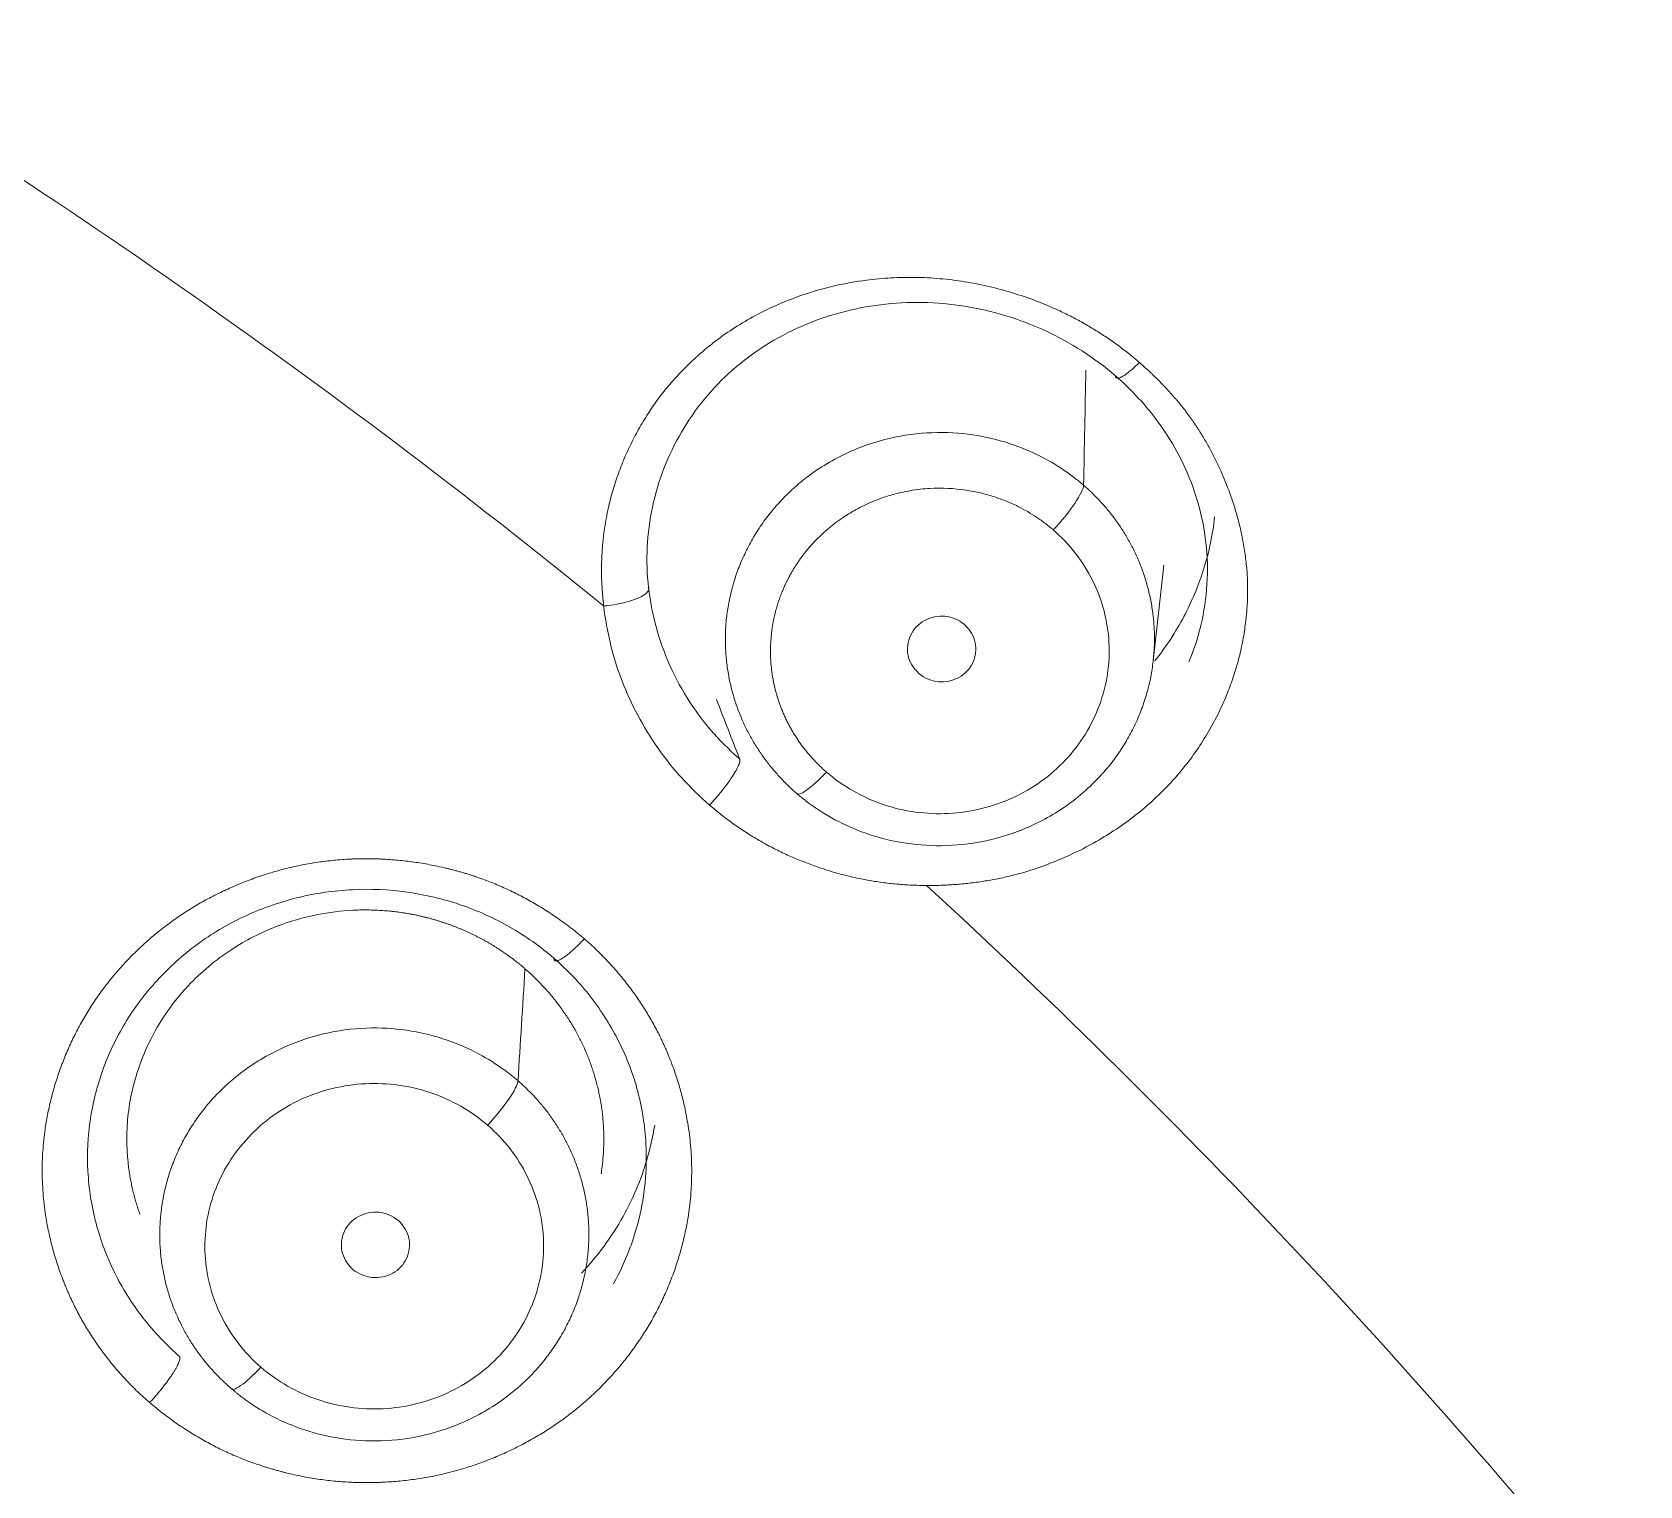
# Model space of a CAD drawing. Extents: x 19821 to 22981, y -91 to 2224.
# Drawn here: x 20772.07 to 20782.71, y 1242.32 to 1251.95 of the extents above; entities that cross this region are included whole.
import ezdxf

# ---------------------------------------------------------------- set-up
doc = ezdxf.new("R2010")
doc.units = 0
doc.header["$LTSCALE"] = 10
doc.header["$MEASUREMENT"] = 0
doc.layers.add('1', color=7, linetype='CONTINUOUS')

msp = doc.modelspace()

# ---------------------------------------------------------------- linework, layer by layer
at = {"layer": '1', "color": 7, "linetype": 'Continuous', "lineweight": 13}
for p, q in [((20779.236, 1249.671), (20779.236, 1249.671)), ((20773.381, 1242.97), (20773.381, 1242.969))]:
    msp.add_line(p, q, dxfattribs=at)
at = {"layer": '1', "color": 7, "linetype": 'Continuous', "lineweight": 18}
msp.add_line((20779.486, 1247.781), (20779.555, 1248.417), dxfattribs=at)
for centre, major_axis, ratio, start_param, end_param in [((20744.931, 1212.861), (62.577, 0), 0.961262, 0, 3.141593), ((20744.931, 1212.247), (-60.5, 0), 0.961262, 2.420581, 4.712389), ((20744.931, 1212.384), (60, 0), 0.961262, 4.72417, 7.853982), ((20744.931, 1212.384), (-59.925, 0), 0.961262, 1.570796, 4.712389), ((20778.824, 1248.734), (0.197, 0.227), 0.184669, 4.503226, 6.065109), ((20777.323, 1247.131), (-0.197, -0.227), 0.184719, 6.186434, 7.643699), ((20775.081, 1244.792), (0.196, 0.227), 0.184523, 4.502895, 6.045563), ((20773.581, 1243.191), (-0.196, -0.227), 0.184572, 6.170872, 7.643762)]:
    msp.add_ellipse(centre, major_axis=major_axis, ratio=ratio, start_param=start_param, end_param=end_param, dxfattribs=at)
at = {"layer": '1', "color": 7, "linetype": 'Continuous', "lineweight": 13}
for centre, major_axis, start_param, end_param in [((20744.931, 1212.541), (61.963, 0), 0.423959, 1.570796), ((20744.931, 1212.247), (-59.425, 0), 1.570796, 4.70194), ((20744.931, 1212.247), (-57.948, 0), 1.579187, 4.712389), ((20744.931, 1212.291), (57.403, 0), 4.721079, 7.853982), ((20744.931, 1213.073), (-47.825, 0), 4.009414, 4.158726), ((20744.931, 1213.073), (-47.825, 0), 3.799975, 3.949286)]:
    msp.add_ellipse(centre, major_axis=major_axis, ratio=0.961262, start_param=start_param, end_param=end_param, dxfattribs=at)
at = {"layer": '1', "color": 7, "linetype": 'Continuous', "lineweight": 18}
for points, knots in [([(20807.83, 1218.028), (20807.83, 1219.202), (20807.795, 1220.363), (20807.656, 1222.66), (20807.554, 1223.794), (20807.287, 1226.034), (20807.122, 1227.139), (20806.734, 1229.315), (20806.511, 1230.387), (20806.012, 1232.495), (20805.735, 1233.531), (20805.133, 1235.567), (20804.808, 1236.566), (20804.112, 1238.525), (20803.372, 1240.445), (20802.141, 1243.205), (20800.801, 1245.84), (20799.367, 1248.351), (20797.85, 1250.736), (20796.261, 1252.994), (20794.612, 1255.126), (20792.914, 1257.134), (20791.755, 1258.391), (20790.88, 1259.304), (20790.44, 1259.753), (20789.924, 1260.264), (20789.665, 1260.516), (20789.536, 1260.641), (20789.471, 1260.704), (20789.439, 1260.735), (20789.423, 1260.75), (20789.415, 1260.758), (20789.411, 1260.762), (20789.409, 1260.764), (20789.408, 1260.765), (20789.407, 1260.765), (20789.407, 1260.766), (20789.407, 1260.766), (20787.905, 1262.209), (20786.333, 1263.573), (20783.069, 1266.133), (20781.375, 1267.33), (20777.888, 1269.547), (20776.093, 1270.567), (20772.423, 1272.426), (20770.547, 1273.265), (20766.734, 1274.756), (20764.797, 1275.409), (20760.882, 1276.526), (20758.904, 1276.991), (20754.926, 1277.733), (20752.927, 1278.01), (20748.926, 1278.379), (20746.924, 1278.47), (20744.931, 1278.47)], [0, 0, 0, 0, 0.03125, 0.03125, 0.0625, 0.0625, 0.09375, 0.09375, 0.125, 0.125, 0.15625, 0.15625, 0.1875, 0.1875, 0.21875, 0.25, 0.28125, 0.3125, 0.34375, 0.375, 0.40625, 0.4375, 0.46875, 0.46875, 0.484375, 0.492187, 0.496094, 0.498047, 0.499023, 0.499512, 0.499756, 0.499878, 0.499939, 0.499969, 0.499985, 0.499992, 0.499992, 0.5, 0.5, 0.5625, 0.5625, 0.625, 0.625, 0.6875, 0.6875, 0.75, 0.75, 0.8125, 0.8125, 0.875, 0.875, 0.9375, 0.9375, 1, 1, 1, 1]), ([(20775.849, 1248.147), (20775.848, 1248.155), (20775.847, 1248.17), (20775.844, 1248.194), (20775.842, 1248.218), (20775.84, 1248.241), (20775.839, 1248.265), (20775.837, 1248.288), (20775.836, 1248.312), (20775.835, 1248.335), (20775.835, 1248.358), (20775.835, 1248.382), (20775.835, 1248.405), (20775.835, 1248.428), (20775.836, 1248.451), (20775.837, 1248.475), (20775.838, 1248.498), (20775.84, 1248.521), (20775.841, 1248.544), (20775.843, 1248.567), (20775.846, 1248.59), (20775.848, 1248.612), (20775.851, 1248.635), (20775.854, 1248.658), (20775.858, 1248.681), (20775.862, 1248.704), (20775.866, 1248.726), (20775.876, 1248.781), (20775.896, 1248.867), (20775.931, 1248.983), (20775.973, 1249.097), (20776.022, 1249.209), (20776.079, 1249.317), (20776.142, 1249.422), (20776.211, 1249.522), (20776.287, 1249.618), (20776.37, 1249.708), (20776.502, 1249.836), (20776.698, 1249.988), (20776.942, 1250.121), (20777.171, 1250.212), (20777.376, 1250.27), (20777.57, 1250.305), (20777.749, 1250.321), (20777.912, 1250.325), (20778.074, 1250.316), (20778.237, 1250.296), (20778.397, 1250.264), (20778.555, 1250.222), (20778.708, 1250.17), (20778.822, 1250.122), (20778.899, 1250.086), (20778.94, 1250.065), (20778.981, 1250.044), (20779.021, 1250.022), (20779.06, 1249.999), (20779.099, 1249.976), (20779.138, 1249.952), (20779.176, 1249.926), (20779.214, 1249.9), (20779.251, 1249.874), (20779.288, 1249.846), (20779.324, 1249.818), (20779.359, 1249.789), (20779.383, 1249.769), (20779.394, 1249.759)], [0, 0, 0, 0, 0.004808, 0.009602, 0.014384, 0.019154, 0.023912, 0.02866, 0.033398, 0.038126, 0.042845, 0.047557, 0.05226, 0.056957, 0.061648, 0.066333, 0.071014, 0.07569, 0.080363, 0.085032, 0.0897, 0.094366, 0.099031, 0.103696, 0.108362, 0.113029, 0.117698, 0.122369, 0.146918, 0.171464, 0.196094, 0.220898, 0.245964, 0.270767, 0.295482, 0.320205, 0.345031, 0.370057, 0.431928, 0.494712, 0.536844, 0.578841, 0.621121, 0.653054, 0.684794, 0.716518, 0.748402, 0.780162, 0.811677, 0.843107, 0.874609, 0.883533, 0.892446, 0.901353, 0.910257, 0.919161, 0.928071, 0.93699, 0.945922, 0.954871, 0.96384, 0.972834, 0.981856, 0.99091, 1, 1, 1, 1]), ([(20776.146, 1248.268), (20776.136, 1248.358), (20776.133, 1248.447), (20776.142, 1248.626), (20776.153, 1248.715), (20776.19, 1248.89), (20776.216, 1248.975), (20776.28, 1249.142), (20776.319, 1249.222), (20776.409, 1249.376), (20776.46, 1249.449), (20776.573, 1249.586), (20776.636, 1249.651), (20776.77, 1249.769), (20776.842, 1249.823), (20776.994, 1249.919), (20777.074, 1249.962), (20777.239, 1250.035), (20777.325, 1250.065), (20777.501, 1250.113), (20777.592, 1250.131), (20777.774, 1250.153), (20777.867, 1250.158), (20778.052, 1250.155), (20778.145, 1250.147), (20778.329, 1250.117), (20778.42, 1250.096), (20778.599, 1250.042), (20778.686, 1250.009), (20778.855, 1249.931), (20778.937, 1249.886), (20779.092, 1249.786), (20779.166, 1249.731), (20779.236, 1249.671)], [0, 0, 0, 0, 0.0625, 0.0625, 0.125, 0.125, 0.1875, 0.1875, 0.25, 0.25, 0.3125, 0.3125, 0.375, 0.375, 0.4375, 0.4375, 0.5, 0.5, 0.5625, 0.5625, 0.625, 0.625, 0.6875, 0.6875, 0.75, 0.75, 0.8125, 0.8125, 0.875, 0.875, 0.9375, 0.9375, 1, 1, 1, 1]), ([(20779.394, 1249.759), (20779.401, 1249.754), (20779.413, 1249.743), (20779.431, 1249.727), (20779.449, 1249.71), (20779.467, 1249.694), (20779.484, 1249.677), (20779.501, 1249.661), (20779.518, 1249.644), (20779.535, 1249.627), (20779.551, 1249.61), (20779.567, 1249.593), (20779.583, 1249.576), (20779.599, 1249.559), (20779.614, 1249.542), (20779.629, 1249.524), (20779.644, 1249.507), (20779.659, 1249.489), (20779.673, 1249.472), (20779.687, 1249.454), (20779.701, 1249.436), (20779.714, 1249.418), (20779.728, 1249.4), (20779.741, 1249.382), (20779.753, 1249.364), (20779.766, 1249.345), (20779.778, 1249.327), (20779.8, 1249.293), (20779.831, 1249.242), (20779.87, 1249.173), (20779.906, 1249.101), (20779.951, 1249.002), (20780.001, 1248.876), (20780.044, 1248.738), (20780.073, 1248.617), (20780.091, 1248.515), (20780.104, 1248.413), (20780.111, 1248.311), (20780.111, 1248.209), (20780.105, 1248.103), (20780.095, 1248.018), (20780.087, 1247.966), (20780.085, 1247.953)], [0, 0, 0, 0, 0.011628, 0.023206, 0.034735, 0.046216, 0.057651, 0.06904, 0.080385, 0.091687, 0.102947, 0.114167, 0.125347, 0.13649, 0.147596, 0.158667, 0.169705, 0.180709, 0.191683, 0.202627, 0.213543, 0.224432, 0.235295, 0.246135, 0.256951, 0.267747, 0.278523, 0.289281, 0.327287, 0.365992, 0.405449, 0.445708, 0.527314, 0.608626, 0.661648, 0.71406, 0.765999, 0.817608, 0.86903, 0.92041, 0.979314, 1, 1, 1, 1]), ([(20779.236, 1249.671), (20779.344, 1249.577), (20779.562, 1249.341), (20779.793, 1248.894), (20779.876, 1248.358), (20779.803, 1247.979), (20779.728, 1247.792), (20779.722, 1247.778)], [0, 0, 0, 0, 0.196384, 0.440908, 0.707704, 0.97828, 1, 1, 1, 1]), ([(20779.025, 1248.947), (20779.02, 1248.951), (20779.012, 1248.958), (20778.999, 1248.969), (20778.986, 1248.98), (20778.972, 1248.99), (20778.91, 1249.038), (20778.787, 1249.119), (20778.585, 1249.212), (20778.351, 1249.278), (20778.087, 1249.304), (20777.804, 1249.28), (20777.512, 1249.195), (20777.229, 1249.041), (20777.05, 1248.881), (20776.953, 1248.765), (20776.918, 1248.72), (20776.885, 1248.673), (20776.854, 1248.626), (20776.826, 1248.578), (20776.8, 1248.529), (20776.776, 1248.479), (20776.754, 1248.43), (20776.735, 1248.38), (20776.718, 1248.33), (20776.702, 1248.28), (20776.69, 1248.229), (20776.679, 1248.179), (20776.67, 1248.129), (20776.663, 1248.079), (20776.658, 1248.03), (20776.655, 1247.981), (20776.654, 1247.932), (20776.655, 1247.884), (20776.657, 1247.837), (20776.661, 1247.79), (20776.667, 1247.743), (20776.674, 1247.698), (20776.682, 1247.653), (20776.692, 1247.609), (20776.704, 1247.566), (20776.716, 1247.524), (20776.73, 1247.482), (20776.745, 1247.442), (20776.762, 1247.402), (20776.779, 1247.364), (20776.797, 1247.326), (20776.816, 1247.29), (20776.836, 1247.254), (20776.857, 1247.22), (20776.879, 1247.186), (20776.901, 1247.154), (20776.924, 1247.123), (20776.947, 1247.092), (20776.971, 1247.063), (20776.996, 1247.035), (20777.021, 1247.008), (20777.046, 1246.981), (20777.071, 1246.956), (20777.097, 1246.932), (20777.115, 1246.917), (20777.124, 1246.909)], [0, 0, 0, 0, 0.003868, 0.007742, 0.011622, 0.015507, 0.019397, 0.06511, 0.115266, 0.16986, 0.228891, 0.292354, 0.360244, 0.432556, 0.509282, 0.522646, 0.535891, 0.549015, 0.562019, 0.574904, 0.587668, 0.600313, 0.612837, 0.625242, 0.637526, 0.649691, 0.661736, 0.673661, 0.685466, 0.697151, 0.708716, 0.720162, 0.731487, 0.742693, 0.753779, 0.764745, 0.775591, 0.786318, 0.796924, 0.807411, 0.817779, 0.828026, 0.838154, 0.848162, 0.858051, 0.867819, 0.877469, 0.886998, 0.896408, 0.905698, 0.914869, 0.92392, 0.932851, 0.941663, 0.950356, 0.958928, 0.967382, 0.975716, 0.98393, 0.992025, 1, 1, 1, 1]), ([(20777.124, 1246.909), (20777.128, 1246.905), (20777.137, 1246.898), (20777.15, 1246.887), (20777.163, 1246.876), (20777.176, 1246.866), (20777.237, 1246.818), (20777.359, 1246.738), (20777.559, 1246.645), (20777.793, 1246.579), (20778.056, 1246.552), (20778.34, 1246.575), (20778.633, 1246.66), (20778.918, 1246.814), (20779.098, 1246.975), (20779.196, 1247.091), (20779.231, 1247.137), (20779.264, 1247.184), (20779.295, 1247.231), (20779.323, 1247.279), (20779.349, 1247.328), (20779.373, 1247.378), (20779.395, 1247.428), (20779.414, 1247.478), (20779.431, 1247.528), (20779.446, 1247.578), (20779.459, 1247.629), (20779.47, 1247.679), (20779.479, 1247.729), (20779.485, 1247.779), (20779.49, 1247.828), (20779.493, 1247.877), (20779.494, 1247.926), (20779.494, 1247.974), (20779.491, 1248.022), (20779.487, 1248.069), (20779.481, 1248.115), (20779.474, 1248.161), (20779.465, 1248.205), (20779.455, 1248.249), (20779.444, 1248.292), (20779.431, 1248.335), (20779.417, 1248.376), (20779.402, 1248.416), (20779.386, 1248.456), (20779.368, 1248.494), (20779.35, 1248.532), (20779.331, 1248.568), (20779.311, 1248.603), (20779.29, 1248.638), (20779.269, 1248.671), (20779.247, 1248.703), (20779.224, 1248.734), (20779.2, 1248.765), (20779.176, 1248.794), (20779.152, 1248.822), (20779.127, 1248.849), (20779.102, 1248.875), (20779.077, 1248.9), (20779.051, 1248.924), (20779.033, 1248.94), (20779.025, 1248.947)], [0, 0, 0, 0, 0.003921, 0.007817, 0.011689, 0.015536, 0.019358, 0.064573, 0.114371, 0.16875, 0.227711, 0.291254, 0.359377, 0.43208, 0.50936, 0.522766, 0.53605, 0.549213, 0.562254, 0.575174, 0.587972, 0.600648, 0.613202, 0.625635, 0.637946, 0.650136, 0.662203, 0.674149, 0.685973, 0.697676, 0.709256, 0.720715, 0.732052, 0.743267, 0.75436, 0.765331, 0.776181, 0.786908, 0.797514, 0.807998, 0.81836, 0.8286, 0.838718, 0.848715, 0.858589, 0.868342, 0.877972, 0.887481, 0.896868, 0.906133, 0.915276, 0.924297, 0.933196, 0.941973, 0.950628, 0.959162, 0.967573, 0.975863, 0.98403, 0.992076, 1, 1, 1, 1]), ([(20779.497, 1247.785), (20779.543, 1247.843), (20779.652, 1247.997), (20779.781, 1248.255), (20779.86, 1248.518), (20779.886, 1248.677), (20779.892, 1248.738)], [0, 0, 0, 0, 0.210453, 0.535238, 0.823672, 1, 1, 1, 1]), ([(20776.274, 1247.784), (20776.238, 1247.868), (20776.184, 1248.027), (20776.155, 1248.193), (20776.146, 1248.268)], [0, 0, 0, 0, 0.543421, 1, 1, 1, 1]), ([(20776.55, 1246.829), (20776.418, 1246.943), (20776.191, 1247.194), (20775.948, 1247.65), (20775.869, 1247.976), (20775.849, 1248.147)], [0, 0, 0, 0, 0.333339, 0.666678, 1, 1, 1, 1]), ([(20772.622, 1243.715), (20772.619, 1243.721), (20772.616, 1243.727), (20772.561, 1243.838), (20772.519, 1243.948), (20772.46, 1244.173), (20772.442, 1244.289), (20772.429, 1244.521), (20772.435, 1244.638), (20772.47, 1244.867), (20772.499, 1244.981), (20772.58, 1245.2), (20772.632, 1245.305), (20772.755, 1245.505), (20772.828, 1245.599), (20772.99, 1245.771), (20773.079, 1245.85), (20773.273, 1245.989), (20773.377, 1246.049), (20773.596, 1246.149), (20773.71, 1246.189), (20773.945, 1246.246), (20774.065, 1246.263), (20774.307, 1246.275), (20774.428, 1246.27), (20774.668, 1246.236), (20774.786, 1246.208), (20775.014, 1246.131), (20775.124, 1246.081), (20775.332, 1245.962), (20775.43, 1245.893), (20775.52, 1245.815)], [0, 0, 0, 0, 0.004161, 0.004161, 0.075293, 0.075293, 0.146424, 0.146424, 0.217555, 0.217555, 0.288687, 0.288687, 0.359818, 0.359818, 0.430949, 0.430949, 0.502081, 0.502081, 0.573212, 0.573212, 0.644343, 0.644343, 0.715475, 0.715475, 0.786606, 0.786606, 0.857737, 0.857737, 0.928869, 0.928869, 1, 1, 1, 1]), ([(20772.78, 1244.12), (20772.776, 1244.131), (20772.768, 1244.154), (20772.757, 1244.189), (20772.746, 1244.227), (20772.736, 1244.265), (20772.727, 1244.303), (20772.719, 1244.342), (20772.712, 1244.38), (20772.706, 1244.419), (20772.702, 1244.459), (20772.698, 1244.498), (20772.693, 1244.573), (20772.692, 1244.691), (20772.709, 1244.858), (20772.752, 1245.042), (20772.826, 1245.239), (20772.939, 1245.442), (20773.118, 1245.668), (20773.366, 1245.876), (20773.663, 1246.028), (20773.938, 1246.108), (20774.118, 1246.13), (20774.212, 1246.134), (20774.234, 1246.135), (20774.256, 1246.135), (20774.278, 1246.135), (20774.3, 1246.135), (20774.322, 1246.134), (20774.344, 1246.134), (20774.365, 1246.132), (20774.387, 1246.131), (20774.409, 1246.129), (20774.431, 1246.127), (20774.452, 1246.125), (20774.474, 1246.123), (20774.496, 1246.12), (20774.517, 1246.117), (20774.539, 1246.113), (20774.56, 1246.11), (20774.581, 1246.106), (20774.602, 1246.102), (20774.623, 1246.097), (20774.644, 1246.092), (20774.665, 1246.087), (20774.686, 1246.082), (20774.707, 1246.077), (20774.727, 1246.071), (20774.748, 1246.065), (20774.768, 1246.058), (20774.789, 1246.052), (20774.809, 1246.045), (20774.829, 1246.038), (20774.849, 1246.03), (20774.868, 1246.023), (20774.888, 1246.015), (20774.908, 1246.007), (20774.927, 1245.999), (20774.946, 1245.99), (20774.965, 1245.981), (20774.984, 1245.972), (20775.003, 1245.963), (20775.022, 1245.953), (20775.04, 1245.944), (20775.058, 1245.934), (20775.077, 1245.923), (20775.095, 1245.913), (20775.112, 1245.902), (20775.13, 1245.891), (20775.148, 1245.88), (20775.165, 1245.869), (20775.182, 1245.858), (20775.199, 1245.846), (20775.216, 1245.834), (20775.232, 1245.822), (20775.249, 1245.81), (20775.265, 1245.797), (20775.281, 1245.785), (20775.297, 1245.772), (20775.313, 1245.759), (20775.323, 1245.75), (20775.328, 1245.746)], [0, 0, 0, 0, 0.008437, 0.018169, 0.027922, 0.037695, 0.047488, 0.057302, 0.067136, 0.076991, 0.086866, 0.096762, 0.106677, 0.143243, 0.185052, 0.232097, 0.284373, 0.341872, 0.404585, 0.496524, 0.576766, 0.64531, 0.702153, 0.707456, 0.712753, 0.718044, 0.723329, 0.728609, 0.733882, 0.739149, 0.744411, 0.749667, 0.754916, 0.76016, 0.765398, 0.77063, 0.775856, 0.781076, 0.78629, 0.791498, 0.796701, 0.801897, 0.807088, 0.812273, 0.817452, 0.822625, 0.827792, 0.832953, 0.838108, 0.843258, 0.848402, 0.853539, 0.858671, 0.863797, 0.868918, 0.874032, 0.879141, 0.884243, 0.88934, 0.894431, 0.899516, 0.904596, 0.909669, 0.914737, 0.919799, 0.924855, 0.929905, 0.93495, 0.939988, 0.945021, 0.950048, 0.95507, 0.960085, 0.965095, 0.970098, 0.975097, 0.980089, 0.985075, 0.990056, 0.995031, 1, 1, 1, 1]), ([(20775.52, 1245.815), (20775.61, 1245.737), (20775.692, 1245.651), (20775.836, 1245.464), (20775.899, 1245.364), (20776.003, 1245.155), (20776.045, 1245.045), (20776.104, 1244.819), (20776.122, 1244.704), (20776.135, 1244.472), (20776.129, 1244.355), (20776.1, 1244.162), (20776.083, 1244.085), (20776.06, 1244.009)], [0, 0, 0, 0, 0.176025, 0.176025, 0.352051, 0.352051, 0.528076, 0.528076, 0.704102, 0.704102, 0.880127, 0.880127, 1, 1, 1, 1]), ([(20775.328, 1245.746), (20775.338, 1245.737), (20775.357, 1245.72), (20775.385, 1245.694), (20775.412, 1245.668), (20775.438, 1245.64), (20775.464, 1245.612), (20775.49, 1245.584), (20775.514, 1245.554), (20775.538, 1245.524), (20775.561, 1245.494), (20775.583, 1245.462), (20775.605, 1245.431), (20775.626, 1245.398), (20775.646, 1245.365), (20775.665, 1245.332), (20775.683, 1245.298), (20775.701, 1245.263), (20775.717, 1245.228), (20775.733, 1245.192), (20775.748, 1245.156), (20775.762, 1245.12), (20775.774, 1245.083), (20775.786, 1245.046), (20775.797, 1245.008), (20775.807, 1244.971), (20775.816, 1244.932), (20775.824, 1244.894), (20775.831, 1244.855), (20775.837, 1244.816), (20775.842, 1244.777), (20775.845, 1244.737), (20775.85, 1244.67), (20775.851, 1244.568), (20775.843, 1244.465), (20775.834, 1244.403), (20775.832, 1244.387)], [0, 0, 0, 0, 0.024755, 0.049564, 0.074427, 0.099344, 0.124315, 0.14934, 0.174418, 0.199551, 0.224738, 0.249979, 0.275275, 0.300624, 0.326028, 0.351486, 0.376999, 0.402566, 0.428188, 0.453864, 0.479595, 0.505381, 0.531221, 0.557116, 0.583066, 0.609071, 0.63513, 0.661245, 0.687415, 0.71364, 0.73992, 0.766255, 0.792645, 0.875332, 0.968207, 1, 1, 1, 1]), ([(20775.281, 1245.004), (20775.277, 1245.008), (20775.268, 1245.016), (20775.255, 1245.027), (20775.242, 1245.038), (20775.228, 1245.048), (20775.166, 1245.096), (20775.042, 1245.177), (20774.839, 1245.271), (20774.604, 1245.336), (20774.341, 1245.362), (20774.058, 1245.338), (20773.766, 1245.252), (20773.484, 1245.098), (20773.306, 1244.939), (20773.209, 1244.824), (20773.174, 1244.778), (20773.141, 1244.732), (20773.111, 1244.684), (20773.082, 1244.636), (20773.056, 1244.588), (20773.032, 1244.538), (20773.011, 1244.489), (20772.991, 1244.439), (20772.974, 1244.389), (20772.959, 1244.339), (20772.946, 1244.288), (20772.935, 1244.238), (20772.927, 1244.188), (20772.92, 1244.139), (20772.915, 1244.089), (20772.912, 1244.04), (20772.911, 1243.992), (20772.911, 1243.944), (20772.914, 1243.896), (20772.918, 1243.849), (20772.923, 1243.803), (20772.931, 1243.758), (20772.939, 1243.713), (20772.949, 1243.669), (20772.961, 1243.626), (20772.973, 1243.584), (20772.987, 1243.542), (20773.002, 1243.502), (20773.019, 1243.462), (20773.036, 1243.424), (20773.054, 1243.387), (20773.073, 1243.35), (20773.093, 1243.315), (20773.114, 1243.28), (20773.136, 1243.247), (20773.158, 1243.214), (20773.181, 1243.183), (20773.204, 1243.153), (20773.228, 1243.124), (20773.253, 1243.095), (20773.278, 1243.068), (20773.303, 1243.042), (20773.329, 1243.017), (20773.354, 1242.993), (20773.372, 1242.977), (20773.381, 1242.969)], [0, 0, 0, 0, 0.003927, 0.007866, 0.011819, 0.015784, 0.019761, 0.065641, 0.115909, 0.170562, 0.229596, 0.293008, 0.360794, 0.432949, 0.509466, 0.522824, 0.536063, 0.549181, 0.56218, 0.575059, 0.587818, 0.600457, 0.612977, 0.625376, 0.637656, 0.649816, 0.661856, 0.673777, 0.685577, 0.697258, 0.708819, 0.72026, 0.731582, 0.742784, 0.753866, 0.764828, 0.775671, 0.786394, 0.796997, 0.80748, 0.817844, 0.828089, 0.838213, 0.848218, 0.858103, 0.867869, 0.877515, 0.887041, 0.896448, 0.905735, 0.914902, 0.92395, 0.932878, 0.941687, 0.950376, 0.958946, 0.967396, 0.975726, 0.983937, 0.992028, 1, 1, 1, 1]), ([(20773.381, 1242.969), (20773.385, 1242.966), (20773.394, 1242.958), (20773.407, 1242.947), (20773.421, 1242.936), (20773.434, 1242.925), (20773.495, 1242.878), (20773.617, 1242.798), (20773.816, 1242.705), (20774.049, 1242.639), (20774.312, 1242.611), (20774.596, 1242.634), (20774.89, 1242.719), (20775.175, 1242.873), (20775.356, 1243.034), (20775.453, 1243.15), (20775.488, 1243.196), (20775.521, 1243.242), (20775.552, 1243.29), (20775.58, 1243.338), (20775.606, 1243.387), (20775.63, 1243.436), (20775.652, 1243.486), (20775.671, 1243.536), (20775.688, 1243.586), (20775.703, 1243.636), (20775.716, 1243.687), (20775.727, 1243.737), (20775.736, 1243.787), (20775.742, 1243.837), (20775.747, 1243.886), (20775.75, 1243.935), (20775.751, 1243.984), (20775.751, 1244.032), (20775.748, 1244.08), (20775.744, 1244.126), (20775.738, 1244.173), (20775.731, 1244.218), (20775.722, 1244.263), (20775.712, 1244.307), (20775.701, 1244.35), (20775.688, 1244.392), (20775.674, 1244.433), (20775.659, 1244.474), (20775.643, 1244.513), (20775.625, 1244.551), (20775.607, 1244.589), (20775.588, 1244.625), (20775.568, 1244.661), (20775.547, 1244.695), (20775.526, 1244.728), (20775.503, 1244.76), (20775.481, 1244.792), (20775.457, 1244.822), (20775.433, 1244.851), (20775.409, 1244.879), (20775.384, 1244.906), (20775.359, 1244.932), (20775.333, 1244.957), (20775.308, 1244.981), (20775.29, 1244.997), (20775.281, 1245.004)], [0, 0, 0, 0, 0.004015, 0.007996, 0.011942, 0.015855, 0.019734, 0.064711, 0.114332, 0.168596, 0.227502, 0.291049, 0.359234, 0.432056, 0.509512, 0.522904, 0.536174, 0.549324, 0.562352, 0.575259, 0.588045, 0.600709, 0.613253, 0.625675, 0.637976, 0.650156, 0.662214, 0.674151, 0.685967, 0.697662, 0.709235, 0.720687, 0.732018, 0.743227, 0.754315, 0.765282, 0.776127, 0.786851, 0.797454, 0.807935, 0.818295, 0.828533, 0.838651, 0.848646, 0.858521, 0.868274, 0.877905, 0.887415, 0.896804, 0.906072, 0.915218, 0.924242, 0.933145, 0.941927, 0.950588, 0.959127, 0.967544, 0.97584, 0.984015, 0.992068, 1, 1, 1, 1]), ([(20775.702, 1243.73), (20775.702, 1243.73), (20775.809, 1243.844), (20775.983, 1244.081), (20776.127, 1244.423), (20776.174, 1244.632), (20776.187, 1244.71)], [0, 0, 0, 0, 0.000008, 0.418876, 0.784001, 1, 1, 1, 1])]:
    msp.add_open_spline(points, degree=3, knots=knots, dxfattribs=at)
at = {"layer": '1', "color": 7, "linetype": 'Continuous', "lineweight": 13}
for points, degree in [([(20779.04, 1249.708), (20779.035, 1249.455), (20779.03, 1249.201), (20779.025, 1248.947)], 3), ([(20776.749, 1247.134), (20776.723, 1247.2), (20776.672, 1247.331), (20776.621, 1247.462), (20776.595, 1247.528)], 3), ([(20777.986, 1246.297), (20777.59, 1246.298), (20776.845, 1246.574), (20776.55, 1246.829)], 2), ([(20775.328, 1245.746), (20775.313, 1245.499), (20775.297, 1245.251), (20775.282, 1245.004)], 3)]:
    msp.add_open_spline(points, degree=degree, dxfattribs=at)
for points, degree, knots in [([(20779.394, 1249.759), (20779.391, 1249.755), (20779.37, 1249.735), (20779.343, 1249.711), (20779.317, 1249.691), (20779.301, 1249.678), (20779.285, 1249.669), (20779.266, 1249.658), (20779.246, 1249.652), (20779.237, 1249.659), (20779.236, 1249.668), (20779.236, 1249.671)], 3, [0, 0, 0, 0, 0.039631, 0.219096, 0.308828, 0.398561, 0.488293, 0.578026, 0.75749, 0.936955, 1, 1, 1, 1]), ([(20777.323, 1247.048), (20777.319, 1247.052), (20777.31, 1247.059), (20777.298, 1247.07), (20777.286, 1247.082), (20777.274, 1247.093), (20777.262, 1247.105), (20777.251, 1247.116), (20777.24, 1247.128), (20777.229, 1247.14), (20777.218, 1247.152), (20777.208, 1247.164), (20777.198, 1247.176), (20777.188, 1247.188), (20777.178, 1247.201), (20777.168, 1247.213), (20777.159, 1247.225), (20777.15, 1247.238), (20777.141, 1247.251), (20777.133, 1247.263), (20777.124, 1247.276), (20777.116, 1247.289), (20777.108, 1247.301), (20777.1, 1247.314), (20777.093, 1247.327), (20777.085, 1247.34), (20777.078, 1247.353), (20777.072, 1247.366), (20777.065, 1247.379), (20777.058, 1247.392), (20777.052, 1247.405), (20777.046, 1247.418), (20777.04, 1247.431), (20777.035, 1247.444), (20777.029, 1247.457), (20777.024, 1247.47), (20777.019, 1247.483), (20777.015, 1247.496), (20777.01, 1247.509), (20777.006, 1247.522), (20777.001, 1247.535), (20776.997, 1247.548), (20776.994, 1247.561), (20776.99, 1247.573), (20776.986, 1247.586), (20776.983, 1247.599), (20776.98, 1247.612), (20776.977, 1247.625), (20776.975, 1247.637), (20776.972, 1247.65), (20776.97, 1247.663), (20776.967, 1247.675), (20776.965, 1247.688), (20776.963, 1247.7), (20776.962, 1247.713), (20776.96, 1247.725), (20776.959, 1247.737), (20776.958, 1247.75), (20776.956, 1247.762), (20776.955, 1247.774), (20776.955, 1247.786), (20776.954, 1247.798), (20776.953, 1247.81), (20776.953, 1247.822), (20776.953, 1247.834), (20776.953, 1247.845), (20776.953, 1247.857), (20776.953, 1247.869), (20776.953, 1247.88), (20776.954, 1247.892), (20776.954, 1247.903), (20776.955, 1247.914), (20776.956, 1247.925), (20776.957, 1247.937), (20776.958, 1247.948), (20776.959, 1247.958), (20776.96, 1247.969), (20776.961, 1247.98), (20776.963, 1247.991), (20776.964, 1248.001), (20776.966, 1248.012), (20776.967, 1248.022), (20776.969, 1248.033), (20776.971, 1248.043), (20776.973, 1248.053), (20776.975, 1248.063), (20776.977, 1248.073), (20776.98, 1248.083), (20776.982, 1248.093), (20776.984, 1248.103), (20776.987, 1248.112), (20776.989, 1248.122), (20776.992, 1248.131), (20776.995, 1248.14), (20776.997, 1248.15), (20777, 1248.159), (20777.003, 1248.168), (20777.006, 1248.177), (20777.009, 1248.186), (20777.012, 1248.194), (20777.015, 1248.203), (20777.018, 1248.212), (20777.022, 1248.22), (20777.025, 1248.229), (20777.028, 1248.237), (20777.031, 1248.245), (20777.035, 1248.253), (20777.038, 1248.261), (20777.042, 1248.269), (20777.045, 1248.277), (20777.049, 1248.285), (20777.052, 1248.292), (20777.056, 1248.3), (20777.059, 1248.307), (20777.063, 1248.315), (20777.067, 1248.322), (20777.07, 1248.329), (20777.074, 1248.336), (20777.078, 1248.343), (20777.081, 1248.35), (20777.085, 1248.357), (20777.089, 1248.364), (20777.093, 1248.37), (20777.097, 1248.377), (20777.1, 1248.383), (20777.104, 1248.39), (20777.108, 1248.396), (20777.112, 1248.402), (20777.116, 1248.408), (20777.119, 1248.414), (20777.123, 1248.42), (20777.127, 1248.426), (20777.131, 1248.432), (20777.135, 1248.437), (20777.139, 1248.443), (20777.142, 1248.448), (20777.146, 1248.454), (20777.15, 1248.459), (20777.154, 1248.464), (20777.157, 1248.469), (20777.161, 1248.475), (20777.165, 1248.48), (20777.169, 1248.485), (20777.172, 1248.489), (20777.176, 1248.494), (20777.18, 1248.499), (20777.183, 1248.503), (20777.187, 1248.508), (20777.191, 1248.512), (20777.194, 1248.517), (20777.198, 1248.521), (20777.201, 1248.525), (20777.205, 1248.53), (20777.208, 1248.534), (20777.212, 1248.538), (20777.215, 1248.542), (20777.219, 1248.545), (20777.222, 1248.549), (20777.225, 1248.553), (20777.229, 1248.557), (20777.232, 1248.56), (20777.235, 1248.564), (20777.272, 1248.603), (20777.34, 1248.667), (20777.44, 1248.74), (20777.521, 1248.787), (20777.601, 1248.828), (20777.687, 1248.863), (20777.783, 1248.892), (20777.868, 1248.91), (20777.942, 1248.921), (20778.066, 1248.931), (20778.225, 1248.923), (20778.379, 1248.888), (20778.474, 1248.857), (20778.535, 1248.833), (20778.596, 1248.805), (20778.656, 1248.772), (20778.715, 1248.735), (20778.76, 1248.703), (20778.791, 1248.679), (20778.808, 1248.664), (20778.819, 1248.655), (20778.824, 1248.651)], 3, [0, 0, 0, 0, 0.004832, 0.009642, 0.014431, 0.019198, 0.023943, 0.028666, 0.033368, 0.038049, 0.042707, 0.047344, 0.051959, 0.056553, 0.061125, 0.065675, 0.070204, 0.074711, 0.079196, 0.08366, 0.088102, 0.092522, 0.096921, 0.101298, 0.105653, 0.109987, 0.114299, 0.11859, 0.122858, 0.127105, 0.131331, 0.135535, 0.139717, 0.143877, 0.148016, 0.152133, 0.156228, 0.160302, 0.164354, 0.168385, 0.172394, 0.176381, 0.180346, 0.18429, 0.188212, 0.192113, 0.195992, 0.199849, 0.203684, 0.207498, 0.21129, 0.215061, 0.21881, 0.222537, 0.226243, 0.229927, 0.233589, 0.237229, 0.240848, 0.244446, 0.248021, 0.251575, 0.255107, 0.258618, 0.262107, 0.265574, 0.26902, 0.272444, 0.275846, 0.279227, 0.282586, 0.285923, 0.289239, 0.292533, 0.295805, 0.299056, 0.302285, 0.305492, 0.308678, 0.311842, 0.314984, 0.318105, 0.321204, 0.324282, 0.327337, 0.330371, 0.333384, 0.336374, 0.339344, 0.342291, 0.345217, 0.348121, 0.351003, 0.353864, 0.356703, 0.359521, 0.362316, 0.365091, 0.367843, 0.370574, 0.373283, 0.375971, 0.378636, 0.381281, 0.383903, 0.386504, 0.389083, 0.391641, 0.394176, 0.396691, 0.399183, 0.401654, 0.404103, 0.406531, 0.408937, 0.411321, 0.413684, 0.416024, 0.418344, 0.420641, 0.422917, 0.425172, 0.427404, 0.429615, 0.431804, 0.433972, 0.436118, 0.438242, 0.440345, 0.442426, 0.444485, 0.446523, 0.448539, 0.450533, 0.452506, 0.454457, 0.456386, 0.458294, 0.46018, 0.462045, 0.463887, 0.465708, 0.467508, 0.469286, 0.471042, 0.472776, 0.474489, 0.47618, 0.477849, 0.479497, 0.481123, 0.482728, 0.484311, 0.485872, 0.487411, 0.488929, 0.490425, 0.4919, 0.493353, 0.494784, 0.496194, 0.497581, 0.498948, 0.543054, 0.578533, 0.605381, 0.623592, 0.655956, 0.684566, 0.709417, 0.730505, 0.747828, 0.815777, 0.864408, 0.88261, 0.901287, 0.920436, 0.940057, 0.960147, 0.980706, 0.987795, 0.994227, 1, 1, 1, 1]), ([(20778.824, 1248.651), (20778.879, 1248.604), (20778.928, 1248.551), (20779.016, 1248.438), (20779.054, 1248.378), (20779.117, 1248.25), (20779.142, 1248.184), (20779.178, 1248.047), (20779.189, 1247.977), (20779.197, 1247.836), (20779.193, 1247.765), (20779.172, 1247.626), (20779.154, 1247.557), (20779.105, 1247.424), (20779.074, 1247.36), (20778.999, 1247.238), (20778.955, 1247.181), (20778.857, 1247.077), (20778.803, 1247.029), (20778.685, 1246.944), (20778.622, 1246.908), (20778.49, 1246.847), (20778.42, 1246.823), (20778.278, 1246.788), (20778.205, 1246.777), (20778.059, 1246.77), (20777.985, 1246.773), (20777.84, 1246.793), (20777.768, 1246.81), (20777.63, 1246.857), (20777.563, 1246.887), (20777.437, 1246.959), (20777.377, 1247.001), (20777.323, 1247.048)], 3, [0, 0, 0, 0, 0.0625, 0.0625, 0.125, 0.125, 0.1875, 0.1875, 0.25, 0.25, 0.3125, 0.3125, 0.375, 0.375, 0.4375, 0.4375, 0.5, 0.5, 0.5625, 0.5625, 0.625, 0.625, 0.6875, 0.6875, 0.75, 0.75, 0.8125, 0.8125, 0.875, 0.875, 0.9375, 0.9375, 1, 1, 1, 1]), ([(20775.849, 1248.147), (20775.859, 1248.148), (20775.895, 1248.152), (20775.957, 1248.162), (20776.011, 1248.176), (20776.048, 1248.188), (20776.071, 1248.197), (20776.091, 1248.206), (20776.116, 1248.219), (20776.14, 1248.238), (20776.149, 1248.256), (20776.147, 1248.266), (20776.146, 1248.268)], 3, [0, 0, 0, 0, 0.050555, 0.200048, 0.34954, 0.424286, 0.499032, 0.573778, 0.648525, 0.798017, 0.947509, 1, 1, 1, 1]), ([(20780.085, 1247.953), (20780.081, 1247.928), (20780.069, 1247.866), (20780.044, 1247.766), (20780.009, 1247.654), (20779.964, 1247.535), (20779.906, 1247.411), (20779.835, 1247.284), (20779.755, 1247.162), (20779.664, 1247.046), (20779.564, 1246.935), (20779.454, 1246.831), (20779.336, 1246.735), (20779.21, 1246.647), (20779.075, 1246.567), (20778.933, 1246.496), (20778.787, 1246.435), (20778.672, 1246.396), (20778.591, 1246.373), (20778.546, 1246.362), (20778.501, 1246.351), (20778.455, 1246.341), (20778.409, 1246.332), (20778.363, 1246.325), (20778.317, 1246.318), (20778.27, 1246.312), (20778.223, 1246.307), (20778.176, 1246.303), (20778.129, 1246.3), (20778.082, 1246.298), (20778.034, 1246.297), (20778.002, 1246.297), (20777.986, 1246.297)], 3, [0, 0, 0, 0, 0.027065, 0.06887, 0.110844, 0.153124, 0.20546, 0.257132, 0.308412, 0.359572, 0.41201, 0.464044, 0.515979, 0.568116, 0.622016, 0.675298, 0.728269, 0.781233, 0.796785, 0.812316, 0.827833, 0.843344, 0.858859, 0.874385, 0.889931, 0.905506, 0.921117, 0.936772, 0.95248, 0.968249, 0.984086, 1, 1, 1, 1]), ([(20776.749, 1247.134), (20776.747, 1247.136), (20776.611, 1247.254), (20776.433, 1247.462), (20776.31, 1247.699), (20776.274, 1247.784)], 3, [0, 0, 0, 0, 0.010582, 0.658228, 1, 1, 1, 1]), ([(20776.55, 1246.829), (20776.562, 1246.842), (20776.575, 1246.857), (20776.602, 1246.887), (20776.615, 1246.903), (20776.641, 1246.936), (20776.654, 1246.952), (20776.678, 1246.985), (20776.689, 1247.001), (20776.709, 1247.032), (20776.718, 1247.046), (20776.732, 1247.072), (20776.738, 1247.084), (20776.746, 1247.104), (20776.749, 1247.112), (20776.751, 1247.125), (20776.751, 1247.131), (20776.749, 1247.134)], 3, [0, 0, 0, 0, 0.125, 0.125, 0.25, 0.25, 0.375, 0.375, 0.5, 0.5, 0.625, 0.625, 0.75, 0.75, 0.875, 0.875, 1, 1, 1, 1]), ([(20772.844, 1242.873), (20772.525, 1243.153), (20772.347, 1243.513), (20772.256, 1243.696), (20772.148, 1244.095), (20772.113, 1244.704), (20772.258, 1245.097), (20772.404, 1245.493), (20772.693, 1245.798), (20772.98, 1246.101), (20773.369, 1246.277), (20773.755, 1246.452), (20774.18, 1246.472), (20774.389, 1246.481), (20774.807, 1246.421), (20775.005, 1246.354), (20775.393, 1246.222), (20775.721, 1245.944)], 2, [0, 0, 0, 0.125, 0.125, 0.1875, 0.25, 0.375, 0.375, 0.5, 0.5, 0.625, 0.625, 0.75, 0.75, 0.8125, 0.875, 0.875, 1, 1, 1]), ([(20775.721, 1245.944), (20776.04, 1245.664), (20776.218, 1245.304), (20776.309, 1245.121), (20776.416, 1244.722), (20776.452, 1244.113), (20776.307, 1243.72), (20776.16, 1243.324), (20775.871, 1243.019), (20775.584, 1242.716), (20775.195, 1242.54), (20774.81, 1242.365), (20774.385, 1242.346), (20774.175, 1242.336), (20773.757, 1242.396), (20773.559, 1242.464), (20773.172, 1242.596), (20772.844, 1242.873)], 2, [0, 0, 0, 0.125, 0.125, 0.1875, 0.25, 0.375, 0.375, 0.5, 0.5, 0.625, 0.625, 0.75, 0.75, 0.8125, 0.875, 0.875, 1, 1, 1]), ([(20773.58, 1243.108), (20773.526, 1243.155), (20773.476, 1243.208), (20773.389, 1243.321), (20773.351, 1243.381), (20773.287, 1243.509), (20773.262, 1243.575), (20773.226, 1243.712), (20773.215, 1243.782), (20773.208, 1243.923), (20773.211, 1243.994), (20773.232, 1244.133), (20773.25, 1244.202), (20773.299, 1244.335), (20773.33, 1244.399), (20773.405, 1244.52), (20773.449, 1244.577), (20773.547, 1244.682), (20773.601, 1244.73), (20773.719, 1244.814), (20773.782, 1244.851), (20773.914, 1244.912), (20773.984, 1244.936), (20774.126, 1244.97), (20774.199, 1244.981), (20774.345, 1244.988), (20774.419, 1244.985), (20774.564, 1244.965), (20774.636, 1244.948), (20774.774, 1244.901), (20774.841, 1244.871), (20774.967, 1244.799), (20775.026, 1244.757), (20775.081, 1244.71)], 3, [0, 0, 0, 0, 0.0625, 0.0625, 0.125, 0.125, 0.1875, 0.1875, 0.25, 0.25, 0.3125, 0.3125, 0.375, 0.375, 0.4375, 0.4375, 0.5, 0.5, 0.5625, 0.5625, 0.625, 0.625, 0.6875, 0.6875, 0.75, 0.75, 0.8125, 0.8125, 0.875, 0.875, 0.9375, 0.9375, 1, 1, 1, 1]), ([(20775.081, 1244.71), (20775.135, 1244.663), (20775.185, 1244.61), (20775.273, 1244.497), (20775.311, 1244.437), (20775.374, 1244.309), (20775.399, 1244.243), (20775.435, 1244.106), (20775.446, 1244.036), (20775.454, 1243.895), (20775.45, 1243.824), (20775.429, 1243.685), (20775.411, 1243.616), (20775.362, 1243.483), (20775.331, 1243.419), (20775.256, 1243.298), (20775.212, 1243.241), (20775.114, 1243.136), (20775.06, 1243.088), (20774.942, 1243.004), (20774.879, 1242.967), (20774.747, 1242.906), (20774.677, 1242.882), (20774.535, 1242.847), (20774.462, 1242.837), (20774.316, 1242.829), (20774.242, 1242.833), (20774.097, 1242.853), (20774.026, 1242.87), (20773.887, 1242.917), (20773.82, 1242.947), (20773.694, 1243.019), (20773.635, 1243.061), (20773.58, 1243.108)], 3, [0, 0, 0, 0, 0.0625, 0.0625, 0.125, 0.125, 0.1875, 0.1875, 0.25, 0.25, 0.3125, 0.3125, 0.375, 0.375, 0.4375, 0.4375, 0.5, 0.5, 0.5625, 0.5625, 0.625, 0.625, 0.6875, 0.6875, 0.75, 0.75, 0.8125, 0.8125, 0.875, 0.875, 0.9375, 0.9375, 1, 1, 1, 1]), ([(20776.06, 1244.009), (20776.049, 1243.973), (20776.038, 1243.938), (20775.994, 1243.819), (20775.957, 1243.738), (20775.914, 1243.66)], 3, [0, 0, 0, 0, 0.295439, 0.295439, 1, 1, 1, 1]), ([(20773.044, 1243.177), (20772.954, 1243.255), (20772.872, 1243.342), (20772.732, 1243.523), (20772.672, 1243.616), (20772.622, 1243.715)], 3, [0, 0, 0, 0, 0.515066, 0.515066, 1, 1, 1, 1])]:
    msp.add_open_spline(points, degree=degree, knots=knots, dxfattribs=at)
at = {"layer": '1', "color": 7, "linetype": 'Continuous', "lineweight": 18}
for points in [[(20778.237, 1248.024), (20778.195, 1248.057), (20778.111, 1248.094), (20777.963, 1248.062), (20777.867, 1247.96), (20777.848, 1247.815), (20777.896, 1247.738), (20777.934, 1247.701)], [(20777.934, 1247.701), (20777.976, 1247.668), (20778.06, 1247.631), (20778.208, 1247.663), (20778.304, 1247.764), (20778.323, 1247.909), (20778.275, 1247.987), (20778.237, 1248.024)], [(20774.49, 1244.079), (20774.448, 1244.111), (20774.364, 1244.148), (20774.217, 1244.117), (20774.12, 1244.015), (20774.102, 1243.871), (20774.149, 1243.794), (20774.187, 1243.756)], [(20774.187, 1243.756), (20774.23, 1243.724), (20774.314, 1243.687), (20774.461, 1243.718), (20774.557, 1243.82), (20774.575, 1243.964), (20774.528, 1244.041), (20774.49, 1244.079)]]:
    msp.add_open_spline(points, degree=3, dxfattribs=at)
at = {"layer": '1', "color": 7, "linetype": 'Continuous', "lineweight": 13}
for points, weights in [([(20775.721, 1245.944), (20775.6, 1245.815), (20775.516, 1245.762), (20775.52, 1245.815)], [1.16177883258, 0.935096532257, 0.946632349504, 1.19638628432]), ([(20772.844, 1242.873), (20772.971, 1243.009), (20773.057, 1243.139), (20773.044, 1243.177)], [1.19662722029, 0.934546608139, 0.934457623459, 1.19636026625])]:
    msp.add_rational_spline(points, weights, degree=3, dxfattribs=at)

doc.saveas('drawing.dxf')
